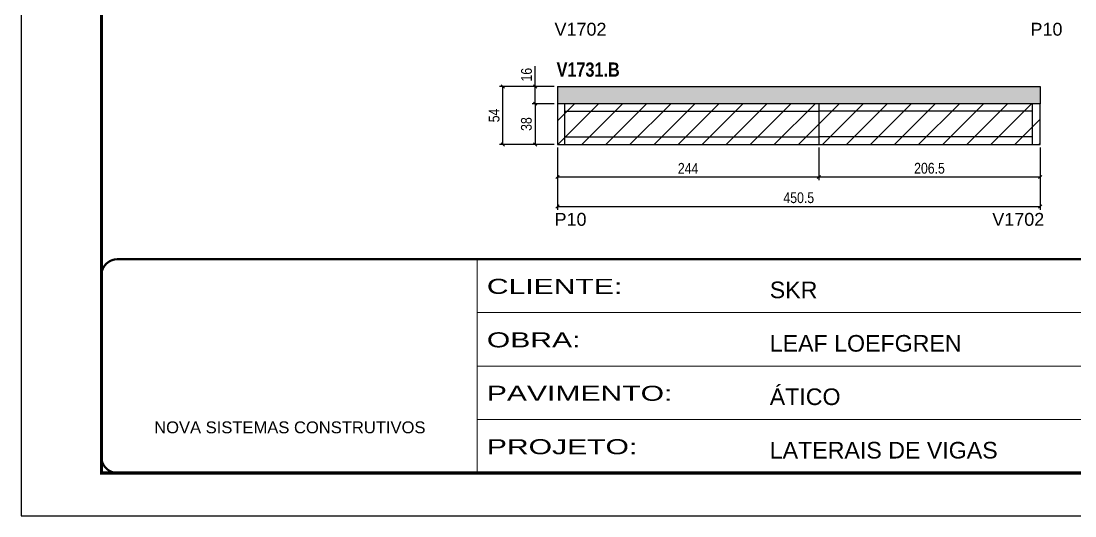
# Model space of a CAD drawing. Extents: x 3309 to 10008, y -2522 to 14608.
# Drawn here: x 6493 to 7476, y 7815 to 8276 of the extents above; entities that cross this region are included whole.
import ezdxf

# ---------------------------------------------------------------- set-up
doc = ezdxf.new("R2010")
doc.units = 0
doc.linetypes.add('CONTINUO', pattern=[0])
doc.linetypes.add('DASHED', pattern=[0.75, 0.5, -0.25])
for name, color, linetype in [('5', 5, 'Continuous'), ('COTA', 241, 'Continuous'), ('NOMENCLATURA', 7, 'Continuous'), ('Painéis', 200, 'Continuous'), ('SARR_2.2x7', 40, 'Continuous')]:
    doc.layers.add(name, color=color, linetype=linetype)
for name, color, linetype, lineweight in [('Folhas', 255, 'Continuous', 9), ('Hachura', 251, 'Continuous', 9), ('SARRAFO DE PRESSAO', 251, 'DASHED', 9)]:
    doc.layers.add(name, color=color, linetype=linetype, lineweight=lineweight)
doc.layers.add('Laje_Perimetro', color=7, linetype='Continuous', plot=False)
doc.styles.add('ARIAL', font='arial.ttf')
doc.styles.add('COTA TECNICA', font='techl___.ttf', dxfattribs={"height": 10})
doc.styles.get("Standard").update_dxf_attribs({"font": 'arial.ttf'})
doc.styles.add('TECNICA', font='techb___.ttf', dxfattribs={"height": 10})
doc.styles.add('Tecnologia', font='')
doc.styles.get('Tecnologia').set_extended_font_data('Forgotten Futurist')
doc.dimstyles.new('PAINEL', dxfattribs={"dimtxt": 10, "dimasz": 3, "dimexe": 3, "dimexo": 3, "dimgap": 3, "dimtad": 1, "dimdec": 1, "dimzin": 12, "dimdsep": 46, "dimtxsty": 'COTA TECNICA', "dimblk1": 'OBLIQUE', "dimblk2": 'OBLIQUE', "dimsah": 1, "dimcen": 0.9, "dimclrd": 4, "dimclre": 4, "dimclrt": 240, "dimadec": 1, "dimazin": 3, "dimtfac": 1, "dimtdec": 1, "dimtmove": 0, "dimatfit": 3, "dimfxl": 1, "dimtolj": 1, "dimtzin": 12, "dimarcsym": 0})

# ---------------------------------------------------------------- blocks, each defined once
blk = doc.blocks.new('9999999999')
at = {"color": 30, "linetype": 'CONTINUO'}
for p, q in [((98564.56, 34230.21), (98564.56, 34429.45)), ((98564.56, 34379.64), (99583.98, 34379.64)), ((98564.56, 34329.83), (99487.98, 34329.83)), ((98564.56, 34280.02), (99487.98, 34280.02))]:
    blk.add_line(p, q, dxfattribs=at)
at = {"color": 30, "linetype": 'CONTINUO', "const_width": 2}
blk.add_lwpolyline([(99583.98, 34230.21), (99583.98, 34414.45, 0.414214), (99568.98, 34429.45), (98228.98, 34429.45, 0.414214), (98213.98, 34414.45), (98213.98, 34245.21, 0.414214), (98228.98, 34230.21), (99583.98, 34230.21)], format="xyb", dxfattribs=at)
at = {"layer": 'Folhas'}
blk.add_lwpolyline([(98138.98, 34190.21), (99623.98, 34190.21), (99623.98, 35240.21), (98138.98, 35240.21)], close=True, dxfattribs=at)
at = {"layer": 'Folhas', "color": 30, "const_width": 3}
blk.add_lwpolyline([(98213.98, 34230.21), (99583.98, 34230.21), (99583.98, 35200.21), (98213.98, 35200.21)], close=True, dxfattribs=at)
at = {"color": 7, "linetype": 'Continuous', "ltscale": 5, "style": 'ARIAL'}
for s, height, p in [('SKR', 15.483, (98837.68, 34393.13)), ('LEAF LOEFGREN', 15.4829, (98837.68, 34343.32)), ('ÁTICO', 15.483, (98837.68, 34293.51)), ('NOVA SISTEMAS CONSTRUTIVOS', 11.0592, (98263.19, 34267.21)), ('LATERAIS DE VIGAS', 15.4829, (98837.68, 34243.7))]:
    blk.add_text(s, height=height, dxfattribs=at).set_placement(p)
at = {"layer": 'Folhas', "color": 7, "style": 'Tecnologia', "width": 1.5}
for s, p in [('CLIENTE:', (98573.65, 34397.17)), ('OBRA:', (98573.65, 34347.31)), ('PAVIMENTO:', (98573.65, 34297.5)), ('PROJETO:', (98573.65, 34247.69))]:
    blk.add_text(s, height=14, dxfattribs=at).set_placement(p)
blk = doc.blocks.new('_Oblique')
at = {"color": 0, "linetype": 'ByBlock', "lineweight": -2}
blk.add_line((-0.5, -0.5), (0.5, 0.5), dxfattribs=at)
blk = doc.blocks.new('*D3277')
at = {"layer": 'COTA', "color": 4, "lineweight": -2, "transparency": 16777216}
for p, q in [((6993.4, 8158.22), (6993.4, 8100.4)), ((7443.9, 8158.22), (7443.9, 8100.4)), ((6993.4, 8103.4), (7443.9, 8103.4))]:
    blk.add_line(p, q, dxfattribs=at)
at = {"layer": 'Defpoints', "color": 0, "transparency": 16777216}
for p in [(6993.4, 8161.22), (7443.9, 8161.22), (7443.9, 8103.4)]:
    blk.add_point(p, dxfattribs=at)
at = {"layer": 'COTA', "color": 4, "lineweight": -2, "transparency": 16777216, "xscale": 3, "yscale": 3, "zscale": 3, "rotation": 180}
blk.add_blockref('_Oblique', (6993.4, 8103.4), dxfattribs=at)
at = {"layer": 'COTA', "color": 4, "lineweight": -2, "transparency": 16777216, "xscale": 3, "yscale": 3, "zscale": 3}
blk.add_blockref('_Oblique', (7443.9, 8103.4), dxfattribs=at)
at = {"layer": 'COTA', "color": 240, "transparency": 16777216, "insert": (7218.65, 8111.51), "char_height": 10, "attachment_point": 5, "style": 'COTA TECNICA'}
blk.add_mtext('\\A1;450.5', dxfattribs=at)
blk = doc.blocks.new('*D3278')
at = {"layer": 'COTA', "color": 4, "lineweight": -2, "transparency": 16777216}
for p, q in [((6993.4, 8158.22), (6993.4, 8127.88)), ((7237.4, 8158.22), (7237.4, 8127.88)), ((6993.4, 8130.88), (7237.4, 8130.88))]:
    blk.add_line(p, q, dxfattribs=at)
at = {"layer": 'Defpoints', "color": 0, "transparency": 16777216}
for p in [(6993.4, 8161.22), (7237.4, 8161.22), (7237.4, 8130.88)]:
    blk.add_point(p, dxfattribs=at)
at = {"layer": 'COTA', "color": 4, "lineweight": -2, "transparency": 16777216, "xscale": 3, "yscale": 3, "zscale": 3, "rotation": 180}
blk.add_blockref('_Oblique', (6993.4, 8130.88), dxfattribs=at)
at = {"layer": 'COTA', "color": 4, "lineweight": -2, "transparency": 16777216, "xscale": 3, "yscale": 3, "zscale": 3}
blk.add_blockref('_Oblique', (7237.4, 8130.88), dxfattribs=at)
at = {"layer": 'COTA', "color": 240, "transparency": 16777216, "insert": (7115.4, 8138.95), "char_height": 10, "attachment_point": 5, "style": 'COTA TECNICA'}
blk.add_mtext('\\A1;244', dxfattribs=at)
blk = doc.blocks.new('*D3279')
at = {"layer": 'COTA', "color": 4, "lineweight": -2, "transparency": 16777216}
for p, q in [((7237.4, 8158.22), (7237.4, 8127.88)), ((7443.9, 8158.22), (7443.9, 8127.88)), ((7237.4, 8130.88), (7443.9, 8130.88))]:
    blk.add_line(p, q, dxfattribs=at)
at = {"layer": 'Defpoints', "color": 0, "transparency": 16777216}
for p in [(7237.4, 8161.22), (7443.9, 8161.22), (7443.9, 8130.88)]:
    blk.add_point(p, dxfattribs=at)
at = {"layer": 'COTA', "color": 4, "lineweight": -2, "transparency": 16777216, "xscale": 3, "yscale": 3, "zscale": 3, "rotation": 180}
blk.add_blockref('_Oblique', (7237.4, 8130.88), dxfattribs=at)
at = {"layer": 'COTA', "color": 4, "lineweight": -2, "transparency": 16777216, "xscale": 3, "yscale": 3, "zscale": 3}
blk.add_blockref('_Oblique', (7443.9, 8130.88), dxfattribs=at)
at = {"layer": 'COTA', "color": 240, "transparency": 16777216, "insert": (7340.65, 8138.99), "char_height": 10, "attachment_point": 5, "style": 'COTA TECNICA'}
blk.add_mtext('\\A1;206.5', dxfattribs=at)
blk = doc.blocks.new('*D3280')
at = {"layer": 'COTA', "color": 4, "lineweight": -2, "transparency": 16777216}
for p, q in [((6972.72, 8215.22), (6972.72, 8234.23)), ((6990.4, 8215.22), (6969.72, 8215.22)), ((6972.72, 8199.22), (6972.72, 8215.22)), ((6990.4, 8199.22), (6969.72, 8199.22))]:
    blk.add_line(p, q, dxfattribs=at)
at = {"layer": 'Defpoints', "color": 0, "transparency": 16777216}
for p in [(6972.72, 8215.22), (6993.4, 8215.22), (6993.4, 8199.22)]:
    blk.add_point(p, dxfattribs=at)
at = {"layer": 'COTA', "color": 4, "lineweight": -2, "transparency": 16777216, "xscale": 3, "yscale": 3, "zscale": 3}
for p, rotation in [((6972.72, 8215.22), 90), ((6972.72, 8199.22), 270)]:
    blk.add_blockref('_Oblique', p, dxfattribs=dict(at, rotation=rotation))
at = {"layer": 'COTA', "color": 240, "transparency": 16777216, "insert": (6964.62, 8226.23), "char_height": 10, "attachment_point": 5, "rotation": 90, "style": 'COTA TECNICA'}
blk.add_mtext('\\A1;16', dxfattribs=at)
blk = doc.blocks.new('*D3281')
at = {"layer": 'COTA', "color": 4, "lineweight": -2, "transparency": 16777216}
for p, q in [((6990.4, 8199.22), (6969.72, 8199.22)), ((6972.72, 8199.22), (6972.72, 8161.22)), ((6990.4, 8161.22), (6969.72, 8161.22))]:
    blk.add_line(p, q, dxfattribs=at)
at = {"layer": 'Defpoints', "color": 0, "transparency": 16777216}
for p in [(6993.4, 8199.22), (6972.72, 8161.22), (6993.4, 8161.22)]:
    blk.add_point(p, dxfattribs=at)
at = {"layer": 'COTA', "color": 4, "lineweight": -2, "transparency": 16777216, "xscale": 3, "yscale": 3, "zscale": 3}
for p, rotation in [((6972.72, 8199.22), 90), ((6972.72, 8161.22), 270)]:
    blk.add_blockref('_Oblique', p, dxfattribs=dict(at, rotation=rotation))
at = {"layer": 'COTA', "color": 240, "transparency": 16777216, "insert": (6964.48, 8180.22), "char_height": 10, "attachment_point": 5, "rotation": 90, "style": 'COTA TECNICA'}
blk.add_mtext('\\A1;38', dxfattribs=at)
blk = doc.blocks.new('*D3282')
at = {"layer": 'COTA', "color": 4, "lineweight": -2, "transparency": 16777216}
for p, q in [((6990.4, 8215.22), (6939.49, 8215.22)), ((6942.49, 8161.22), (6942.49, 8215.22)), ((6990.4, 8161.22), (6939.49, 8161.22))]:
    blk.add_line(p, q, dxfattribs=at)
at = {"layer": 'Defpoints', "color": 0, "transparency": 16777216}
for p in [(6942.49, 8215.22), (6993.4, 8215.22), (6993.4, 8161.22)]:
    blk.add_point(p, dxfattribs=at)
at = {"layer": 'COTA', "color": 4, "lineweight": -2, "transparency": 16777216, "xscale": 3, "yscale": 3, "zscale": 3}
for p, rotation in [((6942.49, 8215.22), 90), ((6942.49, 8161.22), 270)]:
    blk.add_blockref('_Oblique', p, dxfattribs=dict(at, rotation=rotation))
at = {"layer": 'COTA', "color": 240, "transparency": 16777216, "insert": (6934.38, 8188.22), "char_height": 10, "attachment_point": 5, "rotation": 90, "style": 'COTA TECNICA'}
blk.add_mtext('\\A1;54', dxfattribs=at)

msp = doc.modelspace()

# ---------------------------------------------------------------- hatches: boundary and pattern name
at = {"layer": 'COTA'}
h = msp.add_hatch(dxfattribs=at)
h.set_pattern_fill('AR-CONC', color=256, scale=0.03)
h.set_pattern_definition([(50, (0, -4000.248), (5.46554, -0.4781726), [0.5715, -6.2865]), (355, (0, -4000.248), (-1.0573026, 5.7317054), [0.4572, -5.0292175]), (100.451445, (0.4555, -4000.288), (4.4082374, 5.2535326), [0.4857003, -5.3427073]), (46.1842, (0, -3998.724), (8.1323712, -1.2612698), [0.85725, -9.42975]), (96.63556, (0.678, -3998.829), (7.122124, 7.4227837), [0.7285507, -8.0140682]), (351.18415, (0, -3998.724), (7.122124, 7.4227837), [0.685799, -7.543792]), (21, (0.762, -3999.105), (4.5484317, -3.067956), [0.5715, -6.2865]), (326, (0.762, -3999.105), (1.8540609, 5.525639), [0.4572, -5.0292]), (71.451445, (1.141, -3999.3606), (6.4024926, 2.457683), [0.4857003, -5.3426981]), (37.5, (0, -4000.248), (0.0926581, 2.53665117), [0, -4.96824, 0, -5.1054, 0, -5.04825]), (7.5, (0, -4000.248), (2.0045899, 3.00541724), [0, -2.91084, 0, -4.85394, 0, -1.92405]), (327.5, (-1.6993, -4000.248), (4.06771786, -0.17186232), [0, -1.905, 0, -5.9436, 0, -7.8867]), (317.5, (-2.4613, -4000.248), (4.4438754, 0.7627947), [0, -2.4765, 0, -3.94716, 0, -5.6007])])
h.paths.add_polyline_path([(6993.4, 8215.22), (6993.4, 8199.22), (7443.9, 8199.22), (7443.9, 8215.22)])
at = {"layer": 'Hachura', "linetype": 'ByBlock'}
h = msp.add_hatch(dxfattribs=at)
h.set_pattern_fill('ANSI31', color=256, scale=5)
h.paths.add_polyline_path([(6993.4, 8761.72), (6993.4, 8725.72), (7237.4, 8725.72), (7237.4, 8761.72)])
h.paths.add_polyline_path([(7468.4, 8725.72), (7468.4, 8761.72), (7237.4, 8761.72), (7237.4, 8725.72)])
h.paths.add_polyline_path([(7444.4, 8548.52), (7444.4, 8584.52), (7237.4, 8584.52), (7237.4, 8548.52)])
h.paths.add_polyline_path([(6993.4, 8584.52), (6993.4, 8548.52), (7237.4, 8548.52), (7237.4, 8584.52)])
h.paths.add_polyline_path([(7237.4, 8358.79), (7237.4, 8394.79), (6993.4, 8394.79), (6993.4, 8358.79)])
h.paths.add_polyline_path([(7237.4, 8394.79), (7237.4, 8358.79), (7462.9, 8358.79), (7462.9, 8394.79)])
h.paths.add_polyline_path([(7237.4, 8199.22), (7237.4, 8161.22), (7443.9, 8161.22), (7443.9, 8199.22)])
h.paths.add_polyline_path([(7237.4, 8161.22), (7237.4, 8199.22), (6993.4, 8199.22), (6993.4, 8161.22)])

# ---------------------------------------------------------------- linework, layer by layer
at = {"layer": 'COTA'}
for p, q in [((6993.4, 8215.22), (6993.4, 8199.22)), ((6993.4, 8215.22), (7443.9, 8215.22)), ((7443.9, 8215.22), (7443.9, 8199.22))]:
    msp.add_line(p, q, dxfattribs=at)
at = {"layer": 'Laje_Perimetro'}
msp.add_lwpolyline([(7977.87, 8864.98), (6492.87, 8864.98), (6492.87, 7814.98), (7977.87, 7814.98)], close=True, dxfattribs=at)
at = {"layer": 'Painéis', "linetype": 'ByBlock'}
for p, q in [((7443.9, 8199.22), (6993.4, 8199.22)), ((6993.4, 8199.22), (6993.4, 8161.22)), ((7237.4, 8199.22), (7237.4, 8161.22)), ((7443.9, 8161.22), (7443.9, 8199.22)), ((6993.4, 8161.22), (7443.9, 8161.22))]:
    msp.add_line(p, q, dxfattribs=at)
at = {"layer": 'SARR_2.2x7', "linetype": 'Continuous'}
for p, q in [((7000.4, 8161.22), (7000.4, 8199.22)), ((7436.9, 8161.22), (7436.9, 8199.22)), ((7000.4, 8192.22), (7237.4, 8192.22)), ((7436.9, 8192.22), (7237.4, 8192.22)), ((7000.4, 8168.22), (7237.4, 8168.22)), ((7436.9, 8168.22), (7237.4, 8168.22))]:
    msp.add_line(p, q, dxfattribs=at)

# ---------------------------------------------------------------- block references
at = {"layer": 'SARRAFO DE PRESSAO', "color": 6, "linetype": 'ByBlock'}
msp.add_blockref('9999999999', (-91646.11, -26375.22), dxfattribs=at)

# ---------------------------------------------------------------- texts
at = {"layer": '5', "linetype": 'Continuous'}
for s, p in [('V1702', (6990.72, 8262.59)), ('P10', (7434.92, 8262.59)), ('P10', (6990.72, 8085.39)), ('V1702', (7399.27, 8085.39))]:
    msp.add_text(s, height=12, rotation=0.00004, dxfattribs=at).set_placement(p)
at = {"layer": 'NOMENCLATURA', "style": 'TECNICA'}
msp.add_text('V1731.B', height=13.2, dxfattribs=at).set_placement((6992.68, 8224.4))

# ---------------------------------------------------------------- dimensions: what is measured, and where the dimension line sits
at = {"layer": 'COTA'}
for base, p1, p2, angle, picture, middle in [((6972.72, 8215.22), (6993.4, 8199.22), (6993.4, 8215.22), 90, '*D3280', (6964.62, 8226.23)), ((6942.49, 8215.22), (6993.4, 8161.22), (6993.4, 8215.22), 90, '*D3282', (6934.38, 8188.22)), ((6972.72, 8161.22), (6993.4, 8199.22), (6993.4, 8161.22), 90, '*D3281', (6964.48, 8180.22)), ((7443.9, 8103.4), (6993.4, 8161.22), (7443.9, 8161.22), 180, '*D3277', (7218.65, 8111.51))]:
    dim = msp.add_linear_dim(base=base, p1=p1, p2=p2, angle=angle, dimstyle='PAINEL', dxfattribs=at)
    dim.commit()
    dim.dimension.update_dxf_attribs({"geometry": picture, "text_midpoint": middle})
dim = msp.add_linear_dim(base=(7237.4, 8130.88), p1=(6993.4, 8161.22), p2=(7237.4, 8161.22), dimstyle='PAINEL', dxfattribs=at)
dim.commit()
dim.dimension.update_dxf_attribs({"geometry": '*D3278', "text_midpoint": (7115.4, 8138.95)})
dim = msp.add_linear_dim(base=(7443.9, 8130.88), p1=(7237.4, 8161.22), p2=(7443.9, 8161.22), dimstyle='PAINEL', override={"dimtmove": 1}, dxfattribs=at)
dim.commit()
dim.dimension.update_dxf_attribs({"geometry": '*D3279', "text_midpoint": (7340.65, 8138.99)})

doc.saveas('drawing.dxf')
